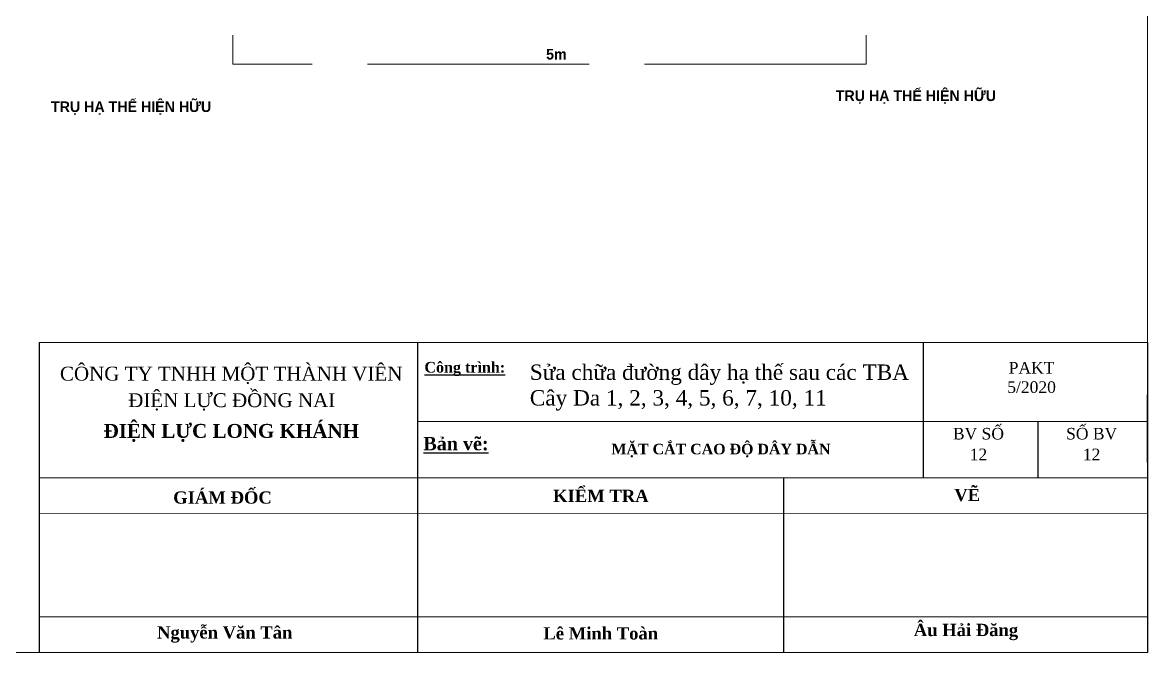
# Model space of a CAD drawing. Header units: millimetres. Extents: x 5654510 to 5731940, y 588357 to 647777.
# Drawn here: x 5716492 to 5723804, y 621974 to 626069 of the extents above; entities that cross this region are included whole.
import ezdxf

# ---------------------------------------------------------------- set-up
doc = ezdxf.new("R2010")
doc.units = ezdxf.units.MM
doc.header["$LTSCALE"] = 120
doc.header["$MEASUREMENT"] = 0
doc.linetypes.add('ACAD_ISO02W100', pattern=[15, 12, -3])
doc.layers.add('Chu', color=5, linetype='Continuous')
doc.layers.add('Nen', color=7, linetype='Continuous')
doc.layers.add('Day 22kV', color=1, linetype='Continuous', lineweight=15)
doc.layers.add('Duongkhuat1', color=3, linetype='ACAD_ISO02W100', lineweight=25)
doc.layers.add('PointCheckModelLayout', color=9, linetype='Continuous', plot=False)
doc.styles.add('VN', font='VTIMESN.TTF')
doc.styles.add('WMF-VNI-Times1', font='VTIMESB.TTF')

msp = doc.modelspace()

# ---------------------------------------------------------------- linework, layer by layer
at = {"color": 0}
for p, q in [((5719061.58, 621973.84), (5719061.58, 623988.55)), ((5722349.2, 623108.44), (5722349.2, 623988.55)), ((5723092.85, 623108.44), (5723092.85, 623471.48)), ((5721441.24, 621973.84), (5721441.24, 623108.44))]:
    msp.add_line(p, q, dxfattribs=at)
at = {"color": 0, "lineweight": 9}
msp.add_lwpolyline([(5709395.97, 632161.53), (5709395.97, 621973.84), (5723804.27, 621973.84), (5723804.27, 632161.53)], close=True, dxfattribs=at)
at = {"layer": 'Day 22kV', "color": 0, "lineweight": 20}
for p, q in [((5723804.27, 623988.55), (5716600.12, 623988.55)), ((5723804.27, 623475.1), (5719061.58, 623475.1)), ((5723804.27, 623108.44), (5716603.24, 623108.44)), ((5723804.27, 622876.59), (5716599.58, 622876.3)), ((5723804.27, 622205.6), (5716600.24, 622205.6))]:
    msp.add_line(p, q, dxfattribs=at)
at = {"layer": 'Duongkhuat1', "color": 0, "lineweight": 9}
for p, q in [((5717859.39, 625986.31), (5717859.39, 625798.58)), ((5721975.55, 625986.31), (5721975.55, 625798.58)), ((5721975.55, 625798.58), (5717859.39, 625798.58))]:
    msp.add_line(p, q, dxfattribs=at)
at = {"layer": 'Nen', "color": 0}
msp.add_line((5716600.12, 623988.55), (5716600.12, 621975.1), dxfattribs=at)
at = {"layer": 'PointCheckModelLayout', "color": 0}
for p, q in [((5723804.27, 623988.55), (5723804.27, 621973.84)), ((5723804.27, 623208.98), (5723804.27, 623649.04)), ((5716600.12, 621975.1), (5723804.27, 621973.84))]:
    msp.add_line(p, q, dxfattribs=at)

# ---------------------------------------------------------------- texts
at = {"color": 0, "lineweight": 9, "style": 'WMF-VNI-Times1'}
for s, height, p in [('5m', 69.089, (5719895.4, 625828.34)), (' TRUÏ HAÏ THEÁ HIEÄN HÖÕU ', 69.0885, (5721752.52, 625558.48)), (' TRUÏ HAÏ THEÁ HIEÄN HÖÕU ', 69.0885, (5716651.75, 625487.22))]:
    msp.add_text(s, height=height, dxfattribs=at).set_placement(p)
at = {"layer": 'Chu', "color": 0, "style": 'VN'}
for s, insert, char_height, width, attachment_point in [('{\\fTimes New Roman|b0|i0|c0|p18;CÔNG TY TNHH MỘT THÀNH VIÊN}', (5717848.64, 623775.02), 90.3953, 4585.8567, 5), ('{\\fTimes New Roman|b1|i0|c0|p18;\\LCông trình:}', (5719366.89, 623816.46), 69.1128, 699.9505, 5), ('{\\fTimes New Roman|b0|i0|c0|p18;Sửa chữa đường dây hạ thế sau các TBA Cây Da 1, 2, 3, 4, 5, 6, 7, 10, 11}', (5719789.56, 623696.21), 100, 2642.3386, 4), ('{\\fTimes New Roman|b0|i0|c0|p18;ĐIỆN LỰC ĐỒNG NAI}', (5717852.25, 623602.66), 90.3953, 4585.8567, 5), ('{\\fTimes New Roman|b1|i0|c0|p18;ĐIỆN LỰC LONG KHÁNH}', (5717849.17, 623400.85), 90.3953, 4585.8567, 5), ('{\\fTimes New Roman|b1|i0|c0|p18;\\LBản vẽ:}', (5719309.82, 623330.66), 86.391, 699.9505, 5), ('{\\fTimes New Roman|b1|i0|c0|p18;MẶT CẮT CAO ĐỘ DÂY DẪN}', (5721031.89, 623285.98), 68.5405, 3789.9016, 5), ('{\\fTimes New Roman|b1|i0|c0|p18;GIÁM ĐỐC}', (5717792.37, 622980.75), 80, 3821.5473, 5), ('{\\fTimes New Roman|b1|i0|c0|p18;KIỂM TRA}', (5720251.41, 622992.02), 80, 3821.5473, 5), ('{\\fTimes New Roman|b1|i0|c0|p18;VẼ}', (5722632.42, 622996.71), 80, 3821.5473, 5), ('{\\fTimes New Roman|b1|i0|c0|p18;Âu Hải Đăng}', (5722624.24, 622107.06), 80, 3821.5473, 5), ('{\\fTimes New Roman|b1|i0|c0|p18;Nguyễn Văn Tân}', (5717806.54, 622091.14), 80, 3821.5473, 5), ('{\\fTimes New Roman|b1|i0|c0|p18;Lê Minh Toàn}', (5720250.6, 622097.87), 80, 3821.5473, 5)]:
    msp.add_mtext(s, dxfattribs=dict(at, insert=insert, char_height=char_height, width=width, attachment_point=attachment_point))
at = {"layer": 'Chu', "color": 1, "char_height": 75.3294, "width": 3821.5473, "attachment_point": 5, "style": 'VN'}
for s, insert in [('{\\fTimes New Roman|b0|i0|c0|p18;PAKT\\P5/2020}', (5723050.84, 623761.37)), ('{\\fTimes New Roman|b0|i0|c0|p18;BV SỐ}', (5722705.49, 623395.37)), ('{\\fTimes New Roman|b0|i0|c0|p18;SỐ BV}', (5723441.29, 623395.37)), ('{\\fTimes New Roman|b0|i0|c0|p18;12}', (5722705.49, 623261.55)), ('{\\fTimes New Roman|b0|i0|c0|p18;12}', (5723441.29, 623261.55))]:
    msp.add_mtext(s, dxfattribs=dict(at, insert=insert))

doc.saveas('drawing.dxf')
